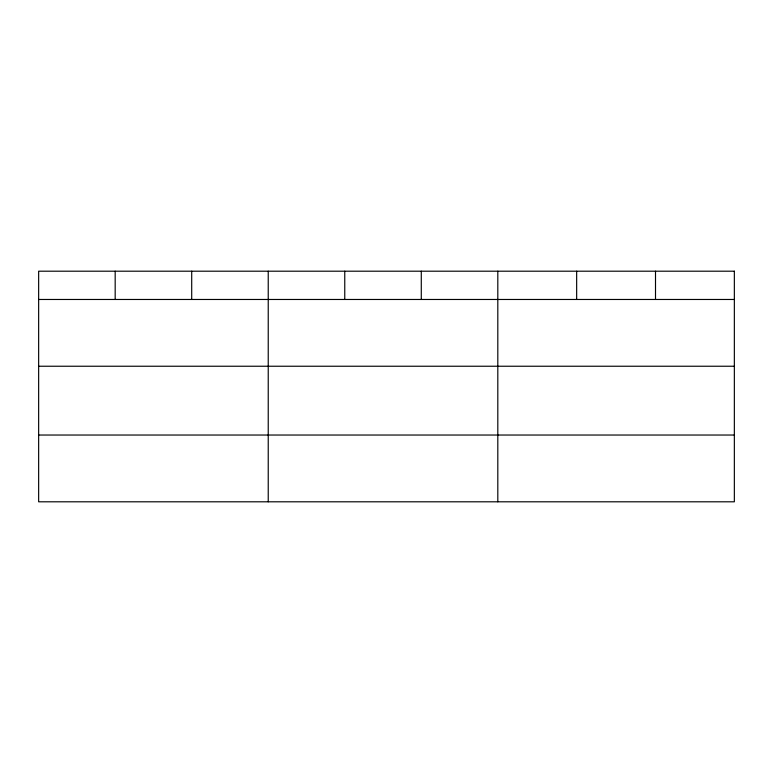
<?xml version="1.0" encoding="UTF-8"?>
<svg xmlns="http://www.w3.org/2000/svg" width="773" height="773" viewBox="0 0 773 773"><rect width="100%" height="100%" fill="white"/><g stroke="black" fill="none" stroke-linecap="round" stroke-linejoin="round"><path stroke-width="1.16" d="M38.65 299.47L734.35 299.47M38.65 366.238L734.35 366.238M38.65 435.035L734.35 435.035M655.504 271.197L655.504 299.47M576.658 271.197L576.658 299.47M497.812 271.197L497.812 501.803M421.285 271.197L421.285 299.47M344.758 271.197L344.758 299.47M268.231 271.197L268.231 501.803M191.704 271.197L191.704 299.47M115.177 271.197L115.177 299.47M734.35 271.197L38.65 271.197L38.65 501.803L734.35 501.803L734.35 271.197"/></g></svg>
